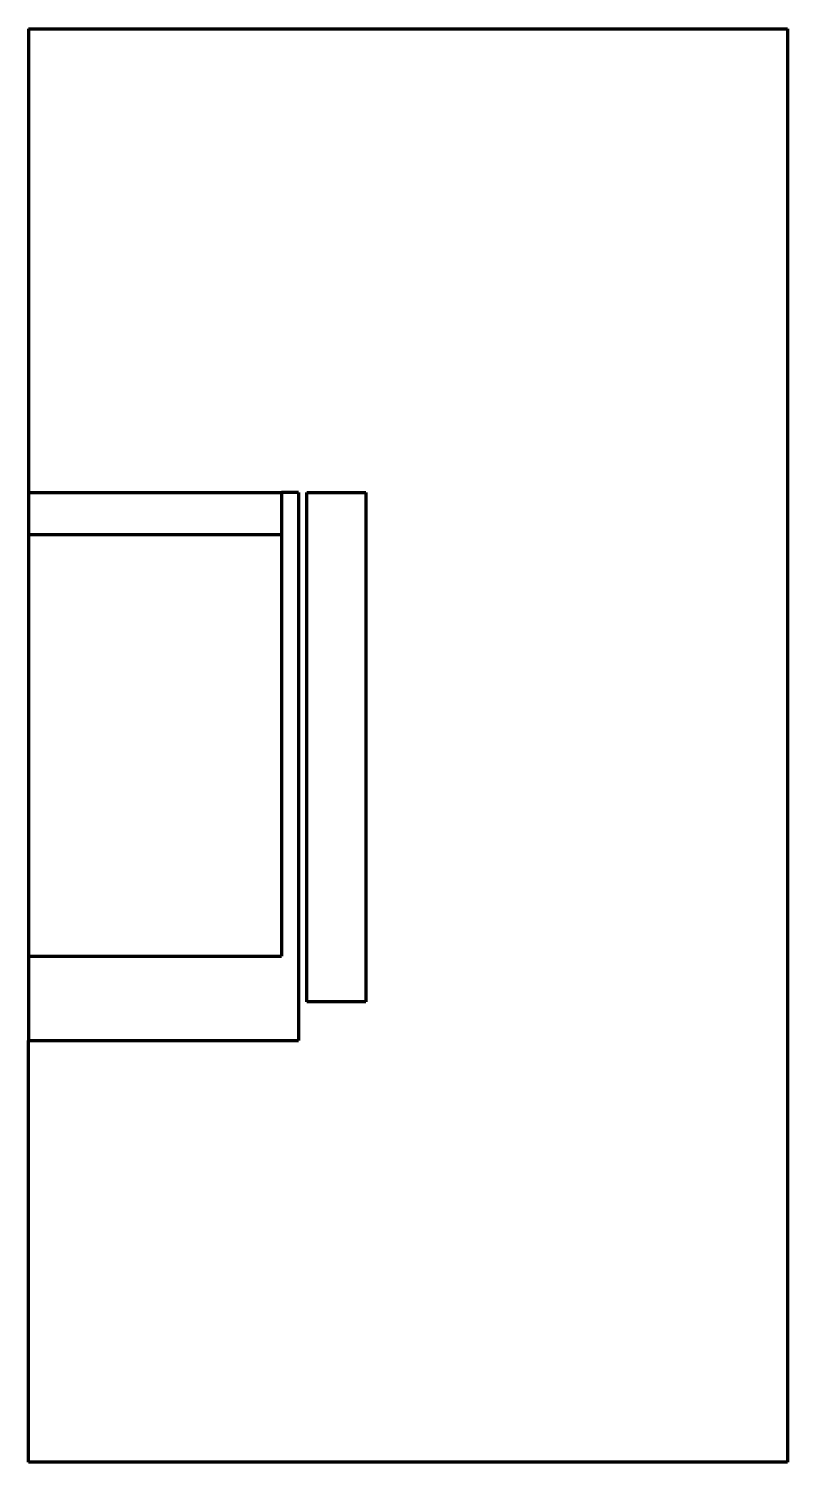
# Model space of a CAD drawing. Header units: millimetres. Extents: x 0 to 0.9, y -0.5 to 1.2.
import ezdxf

# ---------------------------------------------------------------- set-up
doc = ezdxf.new("R2010")
doc.units = ezdxf.units.MM
doc.layers.add('main', color=250, linetype='CONTINUOUS', lineweight=100)

msp = doc.modelspace()

# ---------------------------------------------------------------- linework, layer by layer
at = {"layer": 'main'}
for p, q in [((0, 1.2), (0, 0.65)), ((0, 1.2), (0.9, 1.2)), ((0.9, 1.2), (0.9, -0.5)), ((0, 0.65), (0.3, 0.65)), ((0, 0.65), (0, 0.6)), ((0.3, 0.65), (0.3, 0.6)), ((0.32, 0.65), (0.3, 0.65)), ((0.32, 0.65), (0.32, 0)), ((0.33, 0.65), (0.4, 0.65)), ((0.33, 0.046), (0.33, 0.65)), ((0.4, 0.65), (0.4, 0.046)), ((0.3, 0.6), (0, 0.6)), ((0, 0.6), (0, 0.1)), ((0.3, 0.6), (0.3, 0.1)), ((0, 0.1), (0.3, 0.1)), ((0, 0.1), (0, 0)), ((0.4, 0.046), (0.33, 0.046)), ((0, -0.5), (0, 0)), ((0, 0), (0.32, 0)), ((0.9, -0.5), (0, -0.5))]:
    msp.add_line(p, q, dxfattribs=at)

doc.saveas('drawing.dxf')
